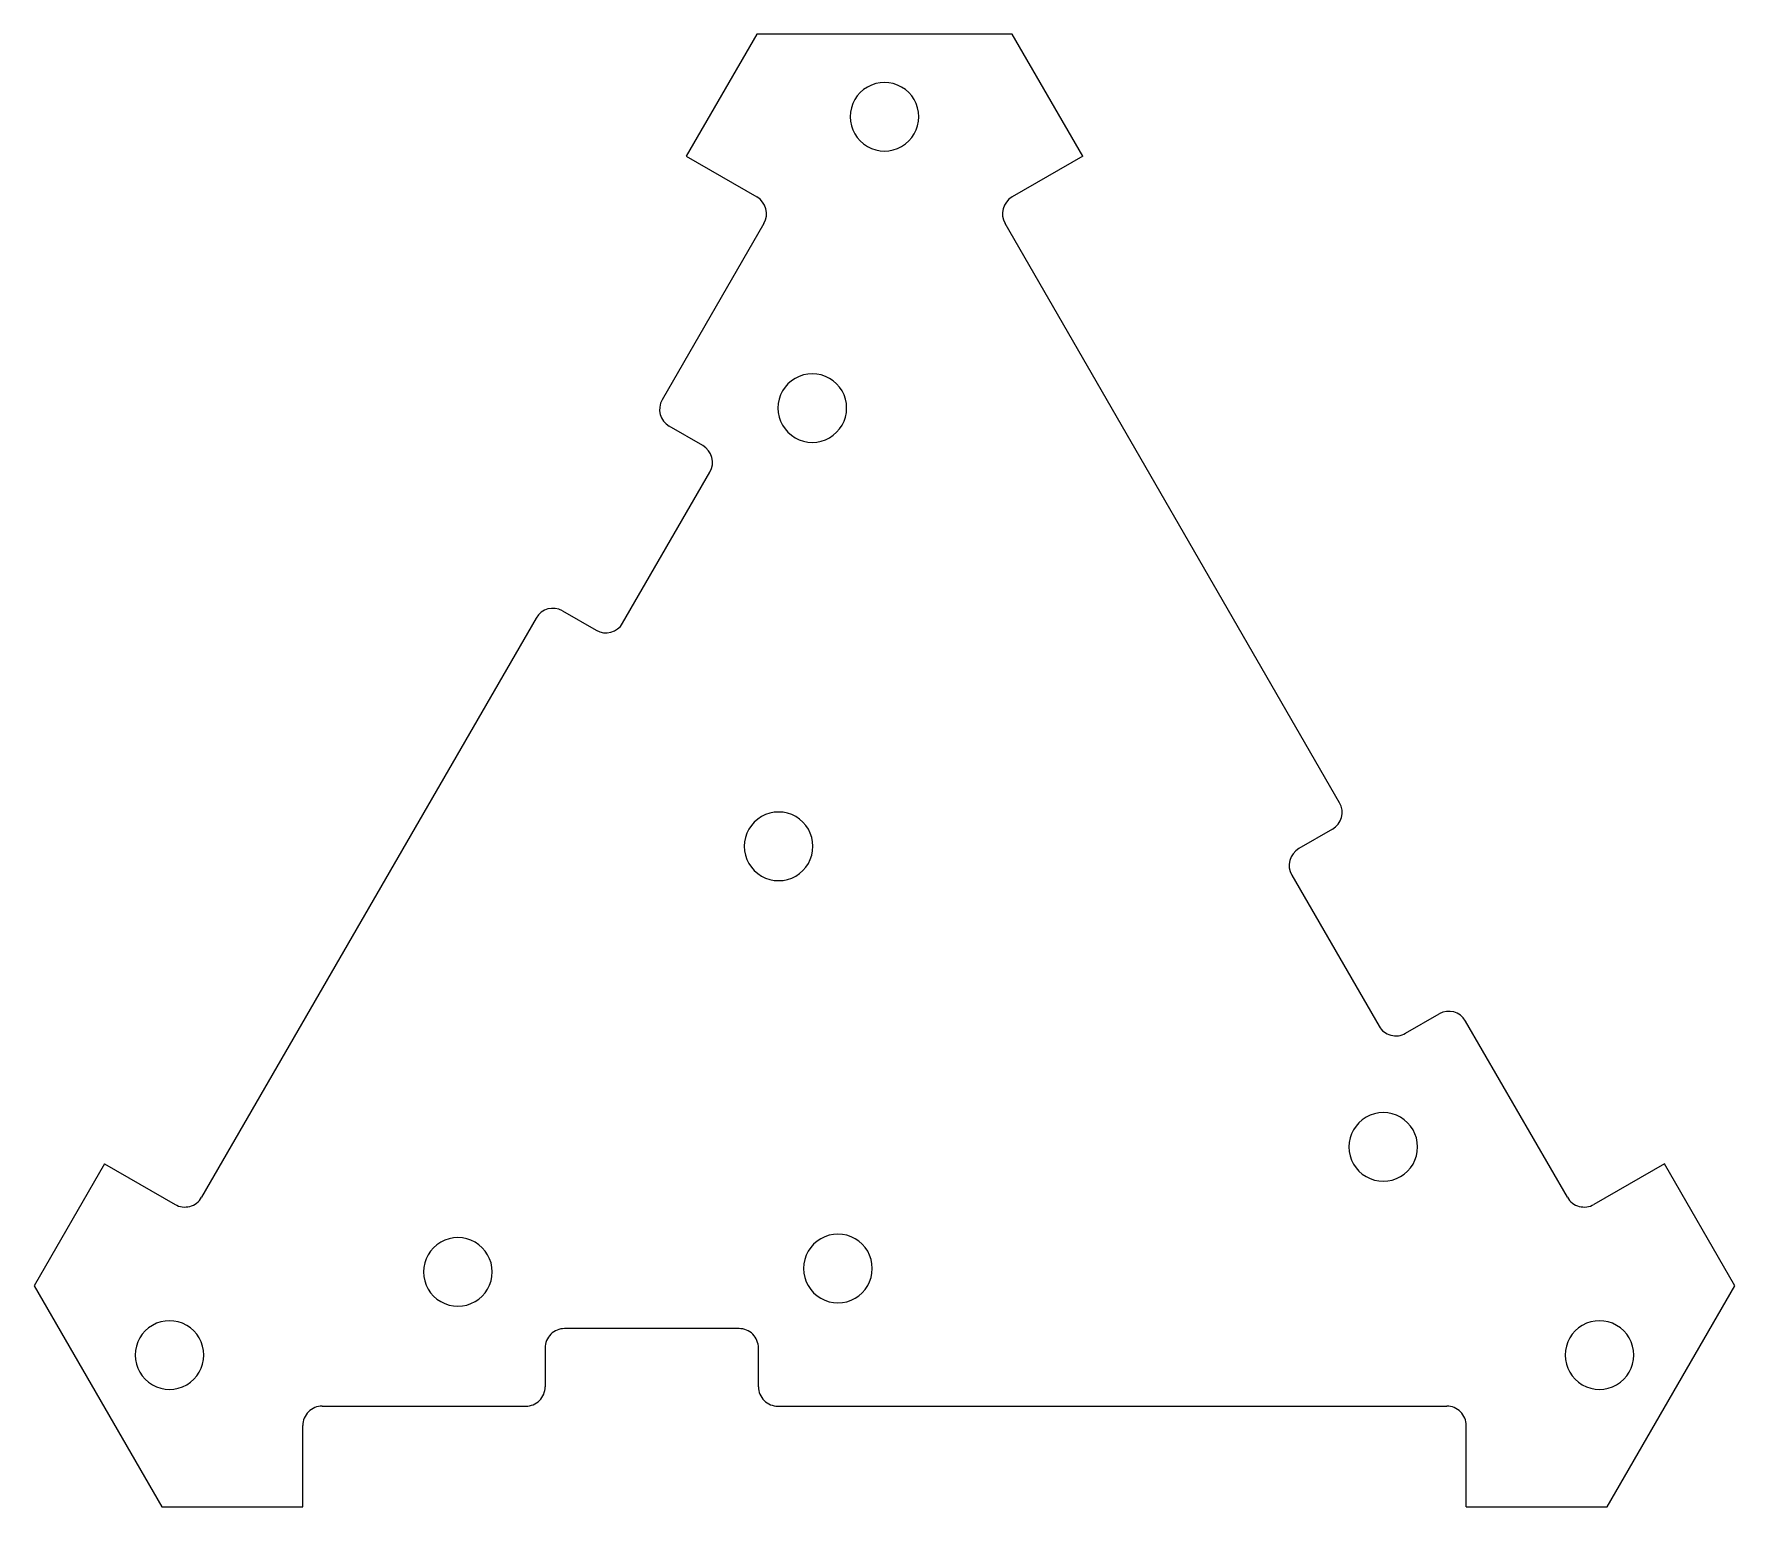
# Model space of a CAD drawing. Extents: x -2.21 to 2.22, y -1.45 to 2.39.
import ezdxf

# ---------------------------------------------------------------- set-up
doc = ezdxf.new("R2010")
doc.units = 0
doc.layers.add('Layer_1', color=7, linetype='CONTINUOUS')

msp = doc.modelspace()

# ---------------------------------------------------------------- linework, layer by layer
at = {"layer": 'Layer_1', "color": 7}
for points in [[(-0.327522, 2.390999), (-0.511524, 2.072298)], [(0.33832, 2.390999), (-0.327522, 2.390999)], [(0.522322, 2.072298), (0.33832, 2.390999)], [(-0.511524, 2.072298), (-0.327579, 1.966097)], [(0.522322, 2.072298), (0.338377, 1.966097)], [(-0.309068, 1.897014), (-0.574571, 1.437149)], [(1.192233, 0.38603), (0.319866, 1.897014)], [(-0.468467, 1.317495), (-0.55606, 1.368067)], [(-0.67753, 0.854242), (-0.449956, 1.248412)], [(-0.903289, 0.867794), (-1.775656, -0.643192)], [(-0.834206, 0.886304), (-0.746613, 0.835732)], [(1.173722, 0.316947), (1.086129, 0.266375)], [(1.067618, 0.197293), (1.295192, -0.196877)], [(1.364275, -0.215388), (1.451868, -0.164816)], [(1.786454, -0.643192), (1.520951, -0.183327)], [(-2.028684, -0.555501), (-2.212686, -0.874202)], [(-2.028684, -0.555501), (-1.844739, -0.661702)], [(2.039482, -0.555501), (1.855537, -0.661702)], [(2.223484, -0.874202), (2.039482, -0.555501)], [(-2.212686, -0.874202), (-1.879765, -1.450838)], [(1.890563, -1.450838), (2.223484, -0.874202)], [(-0.373891, -0.985576), (-0.829039, -0.985576)], [(-0.879611, -1.036148), (-0.879611, -1.137292)], [(-0.323319, -1.137292), (-0.323319, -1.036148)], [(-1.461189, -1.187864), (-0.930183, -1.187864)], [(-0.272747, -1.187864), (1.471987, -1.187864)], [(-1.511761, -1.450838), (-1.511761, -1.238436)], [(1.522559, -1.450838), (1.522559, -1.238436)], [(-1.879765, -1.450838), (-1.511761, -1.450838)], [(1.522559, -1.450838), (1.890563, -1.450838)]]:
    msp.add_lwpolyline(points, dxfattribs=at)
for points in [[(0.094911, 2.17516)], [(-0.093339, 1.415375)], [(-0.181219, 0.272318)], [(1.395746, -0.511678)], [(-1.017673, -0.837738)], [(-0.026461, -0.828803)], [(-1.769792, -1.0546)], [(1.959614, -1.0546)]]:
    msp.add_lwpolyline(points, close=True, dxfattribs=at)
for points in [[(0.050155, 2.25268), (0.02246, 2.26867), (-0.011662, 2.26867), (-0.039357, 2.25268)], [(-0.039357, 2.25268), (-0.067052, 2.23669), (-0.084113, 2.20714), (-0.084113, 2.17516)], [(0.094911, 2.17516), (0.094911, 2.20714), (0.07785, 2.23669), (0.050155, 2.25268)], [(-0.084113, 2.17516), (-0.084113, 2.14318), (-0.067052, 2.11363), (-0.039357, 2.09764)], [(0.050155, 2.09764), (0.07785, 2.11363), (0.094911, 2.14318), (0.094911, 2.17516)], [(-0.039357, 2.09764), (-0.011662, 2.08165), (0.02246, 2.08165), (0.050155, 2.09764)], [(-0.309068, 1.897014), (-0.295103, 1.921202), (-0.30339, 1.952132), (-0.327579, 1.966097)], [(0.338377, 1.966097), (0.314188, 1.952132), (0.305901, 1.921202), (0.319866, 1.897014)], [(-0.138096, 1.492895), (-0.165791, 1.508884), (-0.199913, 1.508884), (-0.227608, 1.492895)], [(-0.227608, 1.492895), (-0.255303, 1.476905), (-0.272364, 1.447354), (-0.272364, 1.415375)], [(-0.093339, 1.415375), (-0.093339, 1.447354), (-0.1104, 1.476905), (-0.138096, 1.492895)], [(-0.574571, 1.437149), (-0.588536, 1.412961), (-0.580248, 1.382032), (-0.55606, 1.368067)], [(-0.272364, 1.415375), (-0.272364, 1.383395), (-0.255303, 1.353844), (-0.227608, 1.337854)], [(-0.138096, 1.337854), (-0.1104, 1.353844), (-0.093339, 1.383395), (-0.093339, 1.415375)], [(-0.227608, 1.337854), (-0.199913, 1.321865), (-0.165791, 1.321865), (-0.138096, 1.337854)], [(-0.449956, 1.248412), (-0.435991, 1.2726), (-0.444279, 1.30353), (-0.468467, 1.317495)], [(-0.834206, 0.886304), (-0.858394, 0.900269), (-0.889324, 0.891982), (-0.903289, 0.867794)], [(-0.746613, 0.835732), (-0.722425, 0.821767), (-0.691496, 0.830054), (-0.67753, 0.854242)], [(-0.225975, 0.349838), (-0.25367, 0.365828), (-0.287792, 0.365828), (-0.315488, 0.349838)], [(1.173722, 0.316947), (1.19791, 0.330912), (1.206198, 0.361841), (1.192233, 0.38603)], [(-0.315488, 0.349838), (-0.343183, 0.333849), (-0.360244, 0.304298), (-0.360244, 0.272318)], [(-0.181219, 0.272318), (-0.181219, 0.304298), (-0.19828, 0.333849), (-0.225975, 0.349838)], [(-0.360244, 0.272318), (-0.360244, 0.240339), (-0.343183, 0.210788), (-0.315488, 0.194798)], [(-0.225975, 0.194798), (-0.19828, 0.210788), (-0.181219, 0.240339), (-0.181219, 0.272318)], [(1.086129, 0.266375), (1.061941, 0.25241), (1.053654, 0.221481), (1.067618, 0.197293)], [(-0.315488, 0.194798), (-0.287792, 0.178808), (-0.25367, 0.178808), (-0.225975, 0.194798)], [(1.520951, -0.183327), (1.506986, -0.159139), (1.476056, -0.150851), (1.451868, -0.164816)], [(1.295192, -0.196877), (1.301899, -0.208493), (1.312944, -0.216969), (1.3259, -0.22044)], [(1.3259, -0.22044), (1.338855, -0.223912), (1.352659, -0.222095), (1.364275, -0.215388)], [(1.261478, -0.434158), (1.233782, -0.450148), (1.216721, -0.479699), (1.216721, -0.511678)], [(1.35099, -0.434158), (1.323295, -0.418168), (1.289173, -0.418168), (1.261478, -0.434158)], [(1.395746, -0.511678), (1.395746, -0.479699), (1.378685, -0.450148), (1.35099, -0.434158)], [(1.216721, -0.511678), (1.216721, -0.543658), (1.233782, -0.573208), (1.261478, -0.589198)], [(1.35099, -0.589198), (1.378685, -0.573208), (1.395746, -0.543658), (1.395746, -0.511678)], [(1.261478, -0.589198), (1.289173, -0.605188), (1.323295, -0.605188), (1.35099, -0.589198)], [(-1.844739, -0.661702), (-1.833123, -0.668408), (-1.819319, -0.670226), (-1.806364, -0.666754)], [(-1.806364, -0.666754), (-1.793408, -0.663283), (-1.782362, -0.654807), (-1.775656, -0.643192)], [(1.786454, -0.643192), (1.79316, -0.654807), (1.804206, -0.663283), (1.817162, -0.666754)], [(1.817162, -0.666754), (1.830117, -0.670226), (1.843921, -0.668408), (1.855537, -0.661702)], [(-1.062426, -0.76021), (-1.090123, -0.744218), (-1.124247, -0.744218), (-1.151944, -0.76021)], [(-0.160745, -0.751238), (-0.188448, -0.76724), (-0.205505, -0.79681), (-0.205486, -0.828803)], [(-0.071202, -0.751238), (-0.098905, -0.735237), (-0.133042, -0.735237), (-0.160745, -0.751238)], [(-0.026461, -0.828803), (-0.026442, -0.79681), (-0.043499, -0.76724), (-0.071202, -0.751238)], [(-1.151944, -0.76021), (-1.179641, -0.776202), (-1.196701, -0.805756), (-1.196697, -0.837738)], [(-1.017673, -0.837738), (-1.017669, -0.805756), (-1.034729, -0.776202), (-1.062426, -0.76021)], [(-1.196697, -0.837738), (-1.196701, -0.86972), (-1.179641, -0.899274), (-1.151944, -0.915266)], [(-1.062426, -0.915266), (-1.034729, -0.899274), (-1.017669, -0.86972), (-1.017673, -0.837738)], [(-0.205486, -0.828803), (-0.205505, -0.860795), (-0.188448, -0.890365), (-0.160745, -0.906367)], [(-0.071202, -0.906367), (-0.043499, -0.890365), (-0.026442, -0.860795), (-0.026461, -0.828803)], [(-1.151944, -0.915266), (-1.124247, -0.931258), (-1.090123, -0.931258), (-1.062426, -0.915266)], [(-0.160745, -0.906367), (-0.133042, -0.922369), (-0.098905, -0.922369), (-0.071202, -0.906367)], [(-1.814548, -0.97708), (-1.842243, -0.96109), (-1.876365, -0.96109), (-1.90406, -0.97708)], [(1.914858, -0.97708), (1.887163, -0.96109), (1.853041, -0.96109), (1.825346, -0.97708)], [(-1.90406, -0.97708), (-1.931755, -0.99307), (-1.948816, -1.022621), (-1.948816, -1.0546)], [(-1.769792, -1.0546), (-1.769792, -1.022621), (-1.786852, -0.99307), (-1.814548, -0.97708)], [(-0.864799, -1.000388), (-0.874283, -1.009872), (-0.879611, -1.022735), (-0.879611, -1.036148)], [(-0.829039, -0.985576), (-0.842451, -0.985576), (-0.855315, -0.990904), (-0.864799, -1.000388)], [(-0.338131, -1.000388), (-0.347615, -0.990904), (-0.360478, -0.985576), (-0.373891, -0.985576)], [(-0.323319, -1.036148), (-0.323319, -1.022735), (-0.328647, -1.009872), (-0.338131, -1.000388)], [(1.825346, -0.97708), (1.797651, -0.99307), (1.78059, -1.022621), (1.78059, -1.0546)], [(1.959614, -1.0546), (1.959614, -1.022621), (1.942553, -0.99307), (1.914858, -0.97708)], [(-1.948816, -1.0546), (-1.948816, -1.08658), (-1.931755, -1.11613), (-1.90406, -1.13212)], [(-1.814548, -1.13212), (-1.786852, -1.11613), (-1.769792, -1.08658), (-1.769792, -1.0546)], [(1.78059, -1.0546), (1.78059, -1.08658), (1.797651, -1.11613), (1.825346, -1.13212)], [(1.914858, -1.13212), (1.942553, -1.11613), (1.959614, -1.08658), (1.959614, -1.0546)], [(-1.90406, -1.13212), (-1.876365, -1.14811), (-1.842243, -1.14811), (-1.814548, -1.13212)], [(-0.894423, -1.173052), (-0.884939, -1.163568), (-0.879611, -1.150704), (-0.879611, -1.137292)], [(-0.323319, -1.137292), (-0.323319, -1.150704), (-0.317991, -1.163568), (-0.308507, -1.173052)], [(1.825346, -1.13212), (1.853041, -1.14811), (1.887163, -1.14811), (1.914858, -1.13212)], [(-1.461189, -1.187864), (-1.474601, -1.187864), (-1.487465, -1.193192), (-1.496949, -1.202676)], [(-0.930183, -1.187864), (-0.91677, -1.187864), (-0.903907, -1.182536), (-0.894423, -1.173052)], [(-0.308507, -1.173052), (-0.299023, -1.182536), (-0.286159, -1.187864), (-0.272747, -1.187864)], [(1.507747, -1.202676), (1.498263, -1.193192), (1.4854, -1.187864), (1.471987, -1.187864)], [(-1.496949, -1.202676), (-1.506433, -1.21216), (-1.511761, -1.225023), (-1.511761, -1.238436)], [(1.522559, -1.238436), (1.522559, -1.225023), (1.517231, -1.21216), (1.507747, -1.202676)]]:
    msp.add_open_spline(points, degree=3, dxfattribs=at)

doc.saveas('drawing.dxf')
